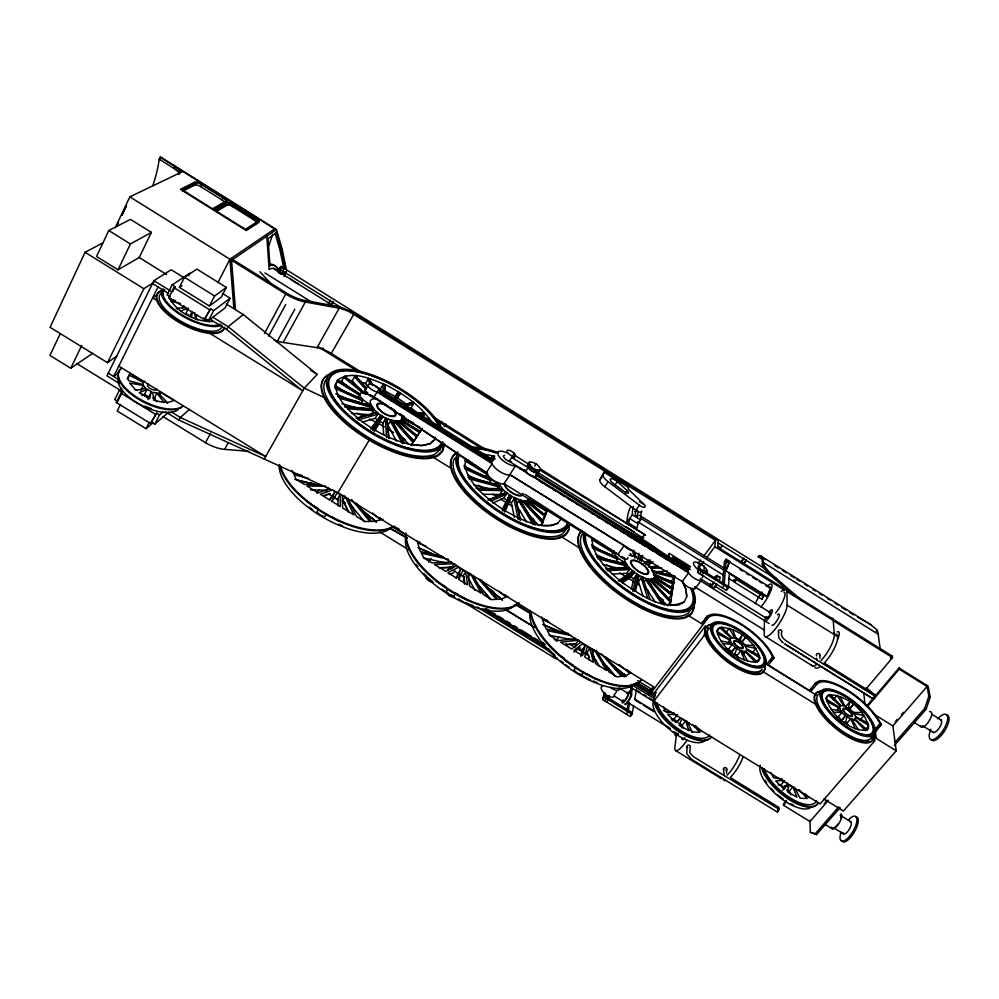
<?xml version="1.0" encoding="UTF-8"?>
<svg xmlns="http://www.w3.org/2000/svg" width="999" height="999" viewBox="0 0 999 999"><rect width="100%" height="100%" fill="white"/><g stroke="black" fill="none" stroke-linecap="round" stroke-linejoin="round"><path stroke-width="1.5" d="M778.408 631.093L778.646 637.35L781.767 641.645M339.872 398.289L370.891 407.267L371.141 405.444L367.307 402.709A10.077 3.971 30.6 0 1 359.877 394.018L360.539 393.206A10.077 3.971 30.6 0 1 367.744 393.981M764.472 620.179L764.185 634.153A19.868 5.07 -57.7 0 0 775.586 628.621A19.868 5.07 -57.7 0 0 787.075 605.119L786.95 591.545A19.505 4.883 -57.6 0 0 781.268 591.495M762.15 559.203L758.191 556.73L758.828 555.594A64.548 14.498 -57.9 0 1 763.236 562.412L762.537 564.922L765.571 569.942A29.695 10.04 37 0 0 775.137 579.32L794.555 596.141M762.337 564.11L762.362 563.548A64.523 14.486 -57.9 0 0 758.678 556.743L758.191 556.73M569.355 523.901L569.155 529.295L564.86 535.089L556.718 538.099A68.856 27.547 33.4 0 1 477.51 503.746A68.856 27.547 33.4 0 1 457.979 451.948M726.748 769.118L726.548 773.151M723.526 768.793L724.125 775.586M728.458 578.296L733.716 581.568L733.853 579.52M701.81 575.074L703.671 572.577L704.37 566.321L700.174 563.711L698.326 566.183L697.577 572.439L726.46 590.434L728.358 587.949L729.482 572.527M730.281 561.725L726.211 559.178L724.125 585.314L722.24 587.799M722.627 583.179L724.387 561.6L726.211 559.178M706.53 557.879L714.834 546.74L715.471 540.309L353.459 314.235A19.393 6.931 30 0 0 339.173 308.216L305.307 302.035A26.324 9.341 29.1 0 1 297.502 299.812L295.816 299.151A26.324 9.341 29.1 0 1 285.726 294.043L129.833 196.84L115.235 227.735M529.557 462.125L527.397 465.209C528.046 469.717 533.878 473.289 538.286 472.764L539.997 470.179L645.566 535.139L540.509 468.943C538.723 464.985 533.978 461.588 529.557 462.125L529.095 462.612C529.77 467.12 535.589 470.691 539.997 470.179M872.115 738.036L874.125 735.714L874.699 740.908L820.204 803.908L653.658 701.398L704.332 635.302L705.257 626.186L709.228 628.646M687.037 746.29L686.812 753.758L691.483 759.277L777.359 812.037L778.408 811.225L778.97 809.227L693.294 756.593L689.772 752.534L690.259 746.615A1.623 1.386 10.5 0 0 687.125 745.941M697.577 572.439L699.437 569.942L700.174 563.711M676.373 735.052L674.874 747.389A19.056 4.645 -59.2 0 0 686.987 740.271M286.688 271.079L282.143 248.901L276.473 229.583L160.552 157.005L159.178 159.191L158.654 162.974A130.37 34.715 -58.2 0 1 152.785 185.789M851.46 710.651L855.606 716.108L855.119 719.442C848.251 719.542 839.984 713.099 839.485 706.106L843.144 705.494L849.412 708.903M776.685 579.22L717.507 542.594M682.155 580.744L686.026 589.285L686.8 596.478L684.228 601.96L678.646 604.969L670.254 605.406L674.725 576.011L674.025 577.472L652.584 572.227L653.309 571.216M567.382 525.561L567.045 527.984L562.874 533.553A66.346 26.536 33.4 0 1 492.257 513.836A66.346 26.536 33.4 0 1 454.62 458.179M653.658 701.398L655.157 691.72L705.257 626.186M690.534 566.62L669.417 553.458L668.756 557.479L672.689 559.927M604.208 692.519L602.672 699.6L630.332 716.583L632.055 714.335L633.628 705.469M634.69 699.55L636.525 689.21M191.521 317.07L192.47 311.8M629.632 703.009L627.996 711.85L626.286 714.098M630.981 695.641L632.33 688.274M626.835 711.151L628.483 702.285M630.119 693.431L631.218 687.524M466.246 458.891L464.697 465.409C469.368 485.851 487.974 499.138 504.283 510.402C520.154 518.868 539.497 530.519 557.817 523.226M826.398 699.225L826.935 696.415L828.87 694.73C846.328 694.792 866.807 710.789 868.506 728.496L866.707 730.344C849.15 731.006 831.83 715.371 826.398 699.225L839.297 707.217L837.387 709.49M623.963 676.498L624.475 673.913M845.541 723.189L846.827 716.608M848.476 708.254L849.712 701.96L845.941 706.43L842.856 704.283M619.555 673.101L619.842 672.152M402.035 418.631L402.46 417.232M635.364 591.396L639.173 575.399M642.719 555.444L641.495 561.475L640.958 560.089L641.882 555.581M632.891 591.558L636.313 575.112C641.907 574.875 647.914 582.105 654.083 578.359L654.957 576.698C652.734 565.147 640.047 557.217 629.083 555.257M640.359 555.681L639.422 560.189L640.147 559.178M631.393 589.36L633.603 578.858L637.062 574.088M637.724 559.34L638.998 553.309M609.328 695.479L608.416 699.812L606.718 702.085M151.211 391.596L149.7 398.713L139.223 392.769L147.128 389.273L151.211 391.596L147.977 399.588M602.672 699.6L604.37 697.327L605.294 693.006M637.961 523.688L636.975 528.184L628.608 522.976L629.67 518.518L637.961 523.688L640.621 519.967A207.78 72.59 37.8 0 1 641.483 511.6M444.28 443.431L442.632 450.736L436.9 455.694L427.36 457.867A69.568 27.735 30.9 0 1 344.817 421.541A69.568 27.735 30.9 0 1 331.543 373.401M440.547 449.15L434.952 454.17A67.02 26.711 30.9 0 1 359.578 431.655A67.02 26.711 30.9 0 1 326.785 378.808M360.914 403.559L362.437 400.824L335.327 388.461L335.864 386.738M435.177 437.038L434.465 439.997L429.707 443.943L421.865 445.629L411.401 444.842L421.978 445.442L429.82 443.768L434.577 439.81M614.223 550.799L613.96 551.848A9.953 3.896 35.4 0 0 622.539 561.188L626.385 563.936L623.763 567.607M789.21 784.727L787.412 791.745L796.965 797.14L792.931 786.825L789.21 784.727L787.387 786.875M585.164 645.716L582.604 655.694L573.888 650.337L582.567 643.905L585.164 645.716L581.88 650.237M580.744 656.418L582.592 649.275L583.129 650.624M420.641 430.819L420.092 431.705L401.511 420.167L420.254 431.406L419.543 432.542L400.936 420.979L402.322 416.608M603.184 475.037L604.045 472.152L628.446 487.387L628.259 488.124A3.909 1.399 34.8 0 0 629.345 490.147L642.382 502.809A5.12 1.848 35 0 1 644.967 507.092A5.12 1.848 35 0 1 639.422 505.219L607.155 480.931A8.442 3.022 34.4 0 1 603.184 475.037L599.762 479.995A8.417 3.047 34.5 0 0 603.721 485.901L635.913 510.177A5.12 1.861 35 0 0 640.172 512.237A5.12 1.861 35 0 0 641.658 511.013M599.762 479.995L604.045 472.152M746.865 649.874L745.641 651.523C738.873 651.498 731.693 645.953 729.982 639.397L731.268 637.799C738.011 637.886 745.104 643.368 746.865 649.874L759.852 657.929L759.04 660.601L756.805 662.187C739.585 662.262 721.166 648.039 716.957 631.318L717.944 628.783L720.304 627.335C737.399 627.659 755.232 641.47 759.852 657.929L757.092 661.413M895.092 742.307L924.799 708.291L928.82 696.216L926.822 685.326M894.417 745.504L926.185 709.165L930.206 697.077L928.183 686.176L899.025 667.994L866.295 706.493M377.322 398.813L372.415 398.976L370.704 400.137L370.055 401.96C373.863 413.686 388.299 421.928 400.387 420.804L402.01 419.58M561.401 518.593L557.704 523.401L550.998 525.761L541.583 525.599L547.34 510.102M673.713 582.629L673.014 584.015L654.07 575.561L654.557 573.851M873.476 697.889L873.438 699.088L784.814 643.98L873.613 699.063L874.862 697.752L875.099 696.178L786.55 641.108C782.904 638.486 780.256 635.901 781.805 631.393A1.698 1.498 3.9 0 0 778.508 630.719M734.59 654.407L736.937 648.451M739.909 640.871L742.157 635.164L738.548 639.785L735.464 637.637M777.509 810.763L777.359 812.037M431.293 421.865C420.854 405.432 403.833 394.405 386.95 385.439C372.14 379.458 352.984 369.742 337.949 379.782L335.627 385.277C336.651 400.262 349.388 410.676 359.865 419.892C375.212 431.456 392.582 440.746 411.513 444.667M534.777 466.146L535.764 463.798M505.282 510.751L511.138 497.415C508.254 493.007 524.712 504.483 527.959 500.024L528.871 498.963L528.184 500.012L546.578 511.438L547.227 510.277L528.971 498.938L528.184 500.012M502.509 510.739L504.045 510.764L510.514 496.116L509.003 496.091L503.096 509.403M635.339 511.163L635.002 511.913L636.725 509.465M690.434 609.577L689.347 612.025A66.309 26.099 35.8 0 1 617.769 590.983A66.309 26.099 35.8 0 1 583.878 532.005M485.302 476.998L486.963 474.413L465.084 460.826L465.859 459.24M502.285 509.328L509.702 495.029M458.741 577.996L460.551 574.113M102.922 242.869L85.077 252.285L50.075 327.322L107.492 362.674L117.12 355.844M456.043 578.009L458.466 572.827L459.041 574.213M460.889 569.155L456.68 578.171L447.864 572.752L458.304 567.345L460.889 569.155L457.804 573.838C450.624 567.195 458.728 572.315 449.35 574.425M60.127 333.841L49.95 355.457L70.767 368.244L92.77 353.284M108.766 230.507L96.541 256.493L118.019 269.817L139.211 257.517L151.386 232.392L130.457 219.368L108.766 230.507L130.419 243.968L151.386 232.392M116.546 226.573L118.544 222.365M121.853 215.347L126.498 205.519L121.778 215.397M70.767 368.244L81.731 345.404M118.019 269.817L130.419 243.968M107.492 362.674L143.844 288.723L153.846 282.38M182.755 191.234L195.017 184.965L196.266 182.879A4.845 1.561 27.9 0 1 201.149 184.315L223.589 198.364A4.833 1.573 28.2 0 1 225.674 201.286L212.587 208.791L182.392 189.91L195.991 182.979M184.315 277.897L171.204 269.755L153.933 280.657L106.943 375.836L119.356 383.466M224.638 202.335A4.82 1.573 28.2 0 0 222.59 200.337L200.749 186.651L201.723 184.665M158.067 286.938L113.661 376.473L119.605 372.103M119.405 390.284L114.723 399.637L117.632 401.423L122.315 392.07L119.405 390.284L121.866 388.399M188.649 275.662L189.885 273.214L172.153 284.852L167.12 294.905L170.13 296.765L168.831 297.64L204.271 319.618L210.639 308.753L213.649 310.614L230.132 298.239L222.34 293.394M127.11 378.908L129.046 375.05L143.094 382.33L142.982 384.553L128.671 380.669L128.109 379.158L129.046 375.05M162.999 412L159.54 414.947L156.631 413.161L150.549 423.526L116.271 402.472L120.966 393.119L122.315 392.07M168.831 297.64L173.876 287.587L175.162 286.725L172.153 284.852M172.652 291.745L175.162 286.725M222.04 199.975L223.027 198.002M120.529 404.383L117.208 411.001L146.054 428.708L152.947 422.802M179.408 287.375L184.478 277.297L196.903 269.118L226.361 287.45L221.266 297.265L209.415 305.994L179.408 287.375L181.905 285.702M490.397 462.512L491.77 459.965L380.394 390.696L379.058 392.382L490.821 461.863L491.77 459.965M216.895 211.039L227.173 205.095L228.421 203.009A4.82 1.573 28.3 0 1 233.217 204.395L255.594 218.406A4.795 1.573 28.6 0 1 257.754 221.366L245.442 229.333L215.334 210.502L228.172 203.122M256.743 223.326A4.795 1.573 28.6 0 0 254.583 220.354L232.804 206.706L233.803 204.745M693.818 604.17L694.867 602.11M140.759 390.621L143.369 385.489L129.62 383.067L136.001 390.297L145.866 388.311L143.369 385.489M182.53 308.366L183.903 305.644M141.883 395.592L144.518 394.405L147.128 389.273M192.02 311.838L189.935 315.909L185.764 313.486L188.524 308.067L180.794 310.876M156.905 393.119L164.223 402.547L153.696 400.287L152.785 392.22L156.905 393.119L154.283 398.226L157.018 401.773M197.065 314.947L195.679 317.645L197.602 319.967M159.515 394.917L160.827 392.37L174.113 400.549L167.482 402.609L158.192 393.144L160.827 392.37M217.857 282.705L229.932 259.253L274.975 228.659M337.737 380.157L337.125 381.356L359.253 395.092L359.99 393.981L337.737 380.157L359.89 394.318M611.475 555.332L613.848 551.66L592.095 538.149C591.62 555.719 608.866 571.453 622.24 582.567C639.647 593.893 662.974 612.25 684.352 601.785M146.054 428.708L149.438 422.14M209.415 305.994L214.585 296.004L226.361 287.45M254.033 219.992L255.045 218.044M150.549 423.526L156.631 413.161M204.271 319.618L210.639 308.753M256.568 223.489L257.58 221.528M151.836 422.427L154.733 424.213L159.54 414.947M205.494 318.706L208.491 320.554L213.649 310.614M230.132 298.239L225.075 307.929L208.491 320.554M655.794 692.27A39.873 17.695 38.5 0 0 649.525 694.804L648.026 693.88L653.608 686.788L337.899 492.632L178.946 420.117L180.332 417.495L189.473 409.378M207.929 332.13L302.709 390.859L226.648 329.483L228.122 326.685L243.294 314.548L317.232 374.413L304.233 388.136L264.211 459.153M162.662 416.358L205.482 442.682L210.602 433.229M264.435 333.479L285.726 294.043M417.395 435.764L416.658 436.925L398.526 422.102L399.65 421.253L417.245 436.039L405.631 426.548M268.594 336.101L285.639 304.633M762.262 597.864L761.9 599.263L763.623 596.54L736.338 579.532L735.252 580.531L734.54 582.217L761.812 599.213M729.382 573.251L766.857 596.603L767.582 595.254A12.163 2.922 -57.6 0 0 769.442 590.559M766.857 596.603L767.919 595.067A12.975 3.122 -57.6 0 0 769.218 586.8M276.91 342.02L294.755 309.303M205.482 442.682A25.037 11.339 27.8 0 0 215.247 447.252L216.883 447.789A25.037 11.339 27.8 0 0 224.613 449.363L228.284 442.657M273.714 339.797L275.374 340.422A25.962 9.915 28.8 0 0 283.167 342.457L305.307 302.035M545.504 515.047L544.717 516.433L526.223 501.398L526.923 500.349M725.511 570.841L726.261 569.48A12.188 2.535 -57.7 0 0 726.822 562.337L726.148 562.887M631.967 687.524L631.193 688.91A12.463 2.485 -58.9 0 0 629.907 691.558M632.167 687.487L631.43 688.786A11.676 2.323 -58.9 0 0 630.232 691.271M283.167 342.457L317.058 347.664L339.173 308.216M692.394 524.85L692.806 523.613L692.332 524.038M317.058 347.664A19.131 7.355 29.8 0 1 331.268 353.421L354.295 313.386L718.281 540.709L717.669 547.14L892.307 656.143L892.532 657.654L865.646 689.485M337.949 379.782L334.815 385.377L349.113 394.255M337.799 380.594L338.424 379.495M362.437 400.824L361.85 399.101L335.127 387.237L335.764 386.126M335.327 388.461L335.964 387.362M340.584 381.506L341.558 381.381L344.48 376.298M363.186 393.206L343.856 377.385L345.192 376.211M345.904 376.123L345.279 377.21L353.334 383.803M338.261 395.292L337.612 396.403L370.916 405.806L338.649 396.016M348.926 380.407L352.26 380.794L355.169 375.761M356.069 375.874L354.545 376.848L365.959 389.66M366.508 388.474L356.331 377.06L356.955 375.974M344.83 407.105L345.492 405.994M373.589 408.891L346.154 406.78M367.707 387.312L365.609 383.379L368.519 378.396M357.692 397.764L359.253 395.092M369.53 378.683L367.894 379.47L370.716 384.69M372.739 385.277L369.917 380.045L370.542 378.983M278.833 272.465L280.257 270.03M356.181 418.331L356.843 417.207M284.078 269.268L281.418 267.607L278.559 272.477L281.219 274.138L283.366 270.479M282.917 271.678L281.219 274.138M357.729 418.007L377.297 412.45M365.809 405.257L367.307 402.709M358.629 418.806L357.967 419.93L377.572 414.31L377.085 412.812L375.774 412.762L357.58 417.932M317.058 493.381L319.255 489.647M633.054 550.574A6.656 2.56 35.4 0 1 624.113 545.654L510.152 474.8L503.696 483.953A11.638 4.608 33 0 1 494.105 480.744A11.638 4.608 33 0 1 486.538 473.301L373.713 397.252L379.17 389.011L493.818 460.314M380.631 391.708L380.432 388.848L383.341 383.903M380.394 390.696L379.995 391.358L491.358 460.601M370.891 407.267L371.541 406.168M384.415 384.365L384.802 392.47M376.211 399.076L372.277 396.491A10.077 3.971 30.6 0 0 370.055 395.104M385.514 394.43L384.865 385.876L385.489 384.815M372.302 409.228L372.952 408.129M325.974 491.221L328.084 487.649M372.028 413.436L374.263 409.665M318.606 509.04L316.858 511.988L320.304 515.059L324.638 516.77L326.398 513.823M375.774 412.762L376.423 411.663M362.575 421.99L375.187 418.319L378.221 413.211M330.569 300.1L328.396 303.733L331.044 305.382L333.216 301.748M328.621 303.684L330.057 301.261M331.256 305.332L333.429 301.71M370.592 428.958L372.315 428.583M332.967 495.529L335.227 491.733L332.642 489.922L320.417 494.293L329.32 499.775L335.227 491.733M378.633 418.831L380.881 415.06M373.464 429.22L372.802 430.332L382.392 417.495L381.918 415.784M373.863 429.72L383.042 416.408M337.899 492.632L369.58 439.548M374.325 431.593L379.071 423.626L384.365 426.91M398.414 391.795L395.479 396.715L385.302 391.084M399.488 392.395L394.892 398.589M395.779 400.362L400.474 393.082M337.25 499.363L340.135 494.542L337.337 493.031L331.456 501.086L340.359 506.568L340.135 494.542M383.678 434.577L382.867 423.077L385.914 417.982M387.025 418.481L388.923 438.636L386.813 418.843L385.252 419.081L386.638 437.699M387.487 420.042L388.149 418.943M345.142 496.428L353.858 514.885L342.607 507.954L342.345 495.429L345.142 496.428L342.257 501.248L344.318 501.71M396.403 440.984L387.924 425.124L390.984 420.042M343.281 501.473L342.869 500.212L348.451 512.1M392.02 420.317L390.322 421.128L402.397 443.556L403.072 442.457M403.783 442.794L392.395 421.69L393.057 420.604M393.281 424.812L395.542 421.066M396.428 421.153L394.88 422.152L412.987 442.495L413.786 441.233L396.203 421.516L413.686 441.433L414.248 440.522M396.653 422.315L397.315 421.228M398.526 422.102L399.188 421.016M399.862 420.891L399.825 421.803L403.309 424.65M402.684 405.107L411.675 402.56L412.312 401.498M402.535 417.832L401.885 418.906L419.63 427.023M400.936 420.979L401.586 419.905M413.161 402.247L403.983 405.144M414.011 402.984L411.051 407.892L417.195 413.249M404.12 442.732L391.795 420.691L392.395 421.69M423.663 412.025L423.014 413.074L424.325 412.774M422.777 417.145L424.987 413.524M411.151 445.492L413.549 441.583M420.092 431.643L414.223 440.896L409.403 436.938M419.955 432.18L422.352 428.271M427.46 420.641L429.021 418.094M440.122 424.125L441.758 421.503M444.18 426.648L445.804 424.026M722.265 545.392L720.679 547.964L718.131 546.378M442.382 445.204L439.31 450.249L440.284 449.587M465.084 460.826L465.759 459.765M464.273 467.395L464.947 466.321M465.134 466.995L490.122 478.758L490.771 480.544L489.098 483.129M467.957 477.272L468.656 476.198M469.118 476.973L499.263 485.502L495.654 482.392A9.965 3.959 33 0 1 487.762 474.637M469.58 477.747L468.893 478.821L499.275 486.975L499.263 485.502L497.377 485.189M490.497 459.265L492.782 455.694M493.731 455.956L492.12 456.73L493.693 459.34M428.658 562.087L430.994 558.453M476.111 488.523L476.81 487.437M379.17 389.011A6.743 2.61 30.6 0 0 371.066 383.991A6.743 2.61 30.6 0 0 368.756 386.913A6.743 2.61 30.6 0 0 376.848 391.933L492.17 463.623L486.351 472.652L370.217 394.692M502.235 488.748L477.522 488.261M513.199 454.42L514.048 453.121M430.944 581.705L431.718 580.519M512.637 456.143L509.253 461.338L525.586 471.503L529.845 465.022M494.043 484.865L495.654 482.392M497.889 482.267L503.334 489.985L510.751 495.754M488.698 498.976L487.999 500.049L506.106 492.407M489.622 499.787L505.869 492.757L506.343 494.243L491.221 501.061M497.015 488.936L498.513 486.638M497.589 489.547L499.975 485.914M510.152 474.8L682.205 581.518L688.611 572.889L515.496 465.909L509.577 474.962A11.663 4.545 33 0 1 496.328 469.031A11.663 4.545 33 0 1 492.932 460.539M447.639 570.392L450 566.783L451.673 568.843M477.297 488.623L500.836 489.023L501.535 487.962M450.636 567.594L451.973 567.407L439.722 567.919M653.995 578.146L654.72 577.035L672.764 588.249L672.177 589.447L653.995 578.146L654.957 576.698M451.311 568.406L454.37 563.723L456.518 565.784L445.641 571.391L434.478 564.51L454.37 563.723M482.717 494.23L499.712 494.493L502.947 489.56M504.495 492.669L505.194 491.608M520.242 469.006L520.666 468.356L527.31 472.452M411.401 444.842L422.152 428.521M492.769 503.134L503.796 498.114L507.042 493.181M448.027 588.611L446.153 591.458L449.587 594.53L453.846 596.191L455.731 593.356M528.334 467.919L530.044 465.322M529.345 469.031L531.056 466.433M427.597 420.254L428.921 418.269L431.181 422.04M511.838 496.353L508.591 501.286L511.388 502.822L514.373 517.357M530.619 470.117L532.33 467.52M504.695 512.087L505.407 511.013M532.055 471.116L533.766 468.519M462.637 576.585L465.721 571.915L462.974 570.441L458.791 579.47L467.594 584.89L465.721 571.915M511.388 502.822L514.647 497.902M464.523 584.253C461.625 575.649 467.432 577.335 459.89 575.112M515.721 498.376L520.354 520.117L521.078 519.043M533.566 471.953L535.277 469.355M520.354 520.117L516.083 499.862L516.783 498.801M535.039 472.564L536.75 469.98M536.376 472.927L538.086 470.329M516.221 504.732L519.48 499.812M537.474 472.989L539.198 470.404M520.442 500.062L518.781 500.874L533.116 524.625M534.278 523.763L520.704 501.348L521.403 500.299M521.291 504.258L523.688 500.636M524.5 500.674L522.989 501.698L542.357 522.764L543.181 521.278M524.6 501.748L524.263 501.023L543.069 521.453L524.6 501.748L525.299 500.699M527.509 500.162L526.223 501.398M518.893 518.169L518.181 519.243L513.948 498.951L515.484 498.726L516.083 499.862M741.408 561.663L743.718 558.204M741.595 561.962L743.905 558.503M743.955 563.249L746.265 559.802M744.143 563.548L746.453 560.102M534.815 523.788L520.204 500.412L520.704 501.348M535.077 525.087L535.789 524.025M544.355 514.298L547.514 509.627M544.005 515.247L547.165 510.576M545.691 514.547L545.092 515.422L541.545 512.524M545.317 515.559L542.132 520.254L537.512 516.508M542.807 521.553L543.406 520.679M540.621 525.337L542.957 521.89M842.045 720.579L845.466 715.596L841.62 720.142M849.824 709.253L853.109 704.482L849.337 708.953L853.446 712.449M604.757 486.688L608.191 481.718M614.772 485.389L617.332 481.693L627.147 490.534A3.646 1.311 34.7 0 1 628.284 493.144A3.646 1.311 34.7 0 1 624.55 491.833L613.398 483.578A5.457 1.948 34.5 0 1 610.639 478.846A5.457 1.948 34.5 0 1 617.332 481.693M592.332 538.374L591.608 539.41L613.236 552.847M625.411 493.007L627.147 490.534M592.669 545.616L591.945 546.653L616.932 557.504L617.607 559.29L615.821 561.8M596.815 557.217L597.539 556.168M598.089 556.992L626.148 564.285L626.198 565.771L599.375 559.203M782.692 790.234L787.886 783.728L786.3 782.317M787.886 783.728L784.04 789.185L775.773 780.893L783.166 780.556M597.889 558.841L598.626 557.804M633.279 506.493A207.592 72.727 37.7 0 0 632.317 514.785L627.035 522.252A207.03 73.626 37.8 0 1 628.396 512.612L628.771 511.376A207.03 73.626 37.8 0 1 630.744 506.768M635.913 510.177L639.422 505.219M605.856 568.98L606.605 567.932M629.407 567.707L607.367 568.793M556.393 640.709L558.891 637.212M504.27 483.791L617.906 554.37L624.113 545.654M620.829 563.573L622.539 561.188M538.286 472.764L642.22 537.437L644.018 534.927M632.055 555.719L630.094 553.458M574.625 637.562L572.927 639.934L549.088 635.164M623.513 569.517L626.935 564.747M635.464 556.855L634.74 557.867L636.463 557.267M607.38 568.906L627.921 567.919L628.658 566.895M633.428 571.453L631.755 571.665L618.281 580.819L619.979 580.606M575.262 644.755L578.521 640.222L580.744 642.32L571.69 648.975L560.651 642.182L578.521 640.222M612.037 574.113L626.735 573.314L630.169 568.543M629.957 574.163L632.492 570.641M622.34 582.917L630.943 577.01L634.39 572.24M644.83 562.275L644.093 563.286L649.05 559.915M644.455 563.286L645.766 563.049M646.69 563.836L645.953 564.847L650.886 561.463M331.693 501.461L335.065 496.828L333.554 496.928M575.973 667.295L573.975 670.029L577.397 673.076L581.58 674.712L583.591 671.977M589.909 648.426L593.394 662.337L584.69 656.98L587.225 646.99L589.909 648.426C584.852 655.419 588.274 650.137 589.398 660.339M641.907 576.898L638.448 581.668L643.081 596.303M649.737 566.708L658.254 566.608M642.944 577.347L641.171 577.922L647.727 598.376M643.955 577.759L643.219 578.771L642.694 577.684L649.987 599.213M634.715 591.258L637.849 575.162L638.423 576.423M591.895 653.596L594.467 650.049L606.593 670.466L595.591 663.686L591.932 649.213L594.467 650.049M643.955 582.192L646.515 578.683M671.365 575.511L651.473 570.629L652.759 570.417M647.414 578.883L645.766 579.707L661.513 603.496M663.311 603.871L647.564 580.094L648.314 579.083M653.508 574.138L673.588 582.804L653.508 574.138L654.245 573.126M670.991 600.586L670.254 602.11L649.65 580.332L650.399 579.308M667.619 555.919L669.417 553.458M651.111 579.295L649.65 580.332M654.07 575.561L654.807 574.55M329.583 500.149L332.118 496.69M653.121 582.442L651.086 580.282L651.823 579.27M672.04 593.618L671.328 595.029L652.472 579.795L653.221 578.771M653.708 578.533L652.472 579.795M569.58 524.288L566.233 529.045L566.895 528.184M674.637 576.648L671.328 581.106L661.326 578.683M673.189 582.917L673.801 582.08M670.304 587.674L673.638 583.179M685.489 567.919L687.449 570.279L686.987 570.904L685.039 568.543L685.489 567.919L536.525 474.562M687.449 570.279L684.74 570.641L686.987 570.904M672.964 587.549L672.889 588.086M669.455 593.131L672.802 588.611M664.909 604.095L664.148 605.119L663.998 603.908M671.503 593.893L653.458 578.883L671.503 593.893L672.127 593.056M668.581 598.726L671.952 594.18M656.181 585.676L670.454 600.761L671.091 599.912M698.089 563.661L700.836 559.977M703.583 556.281L715.471 540.309M667.469 605.844L670.878 601.261M700.986 565.309L703.758 561.6M603.009 698.014L604.707 695.741L632.342 712.724L630.619 714.972M697.739 571.041L699.6 568.543L770.479 612.674M395.467 400L399.85 394.143L399.275 392.744L397.789 392.857L393.381 398.701M604.695 700.836L606.393 698.563M699.687 573.763L701.56 571.266M372.09 428.958L381.705 416.158L380.232 416.158L371.466 427.797M695.079 588.598L701.523 580.007M371.678 428.371L377.847 420.167L375.187 418.319M726.573 588.998L728.458 586.513M648.026 693.88L653.309 686.962M688.323 615.471L701.535 623.676L707.105 616.371L710.651 614.597A42.782 16.521 37.7 0 1 770.916 652.022L774.038 657.929L768.318 665.097L809.327 690.534L811.4 689.048M733.716 581.568L736.475 577.959L728.571 573.039M701.835 623.526L707.392 616.233M649.525 694.804L708.641 617.332A41.071 15.859 37.7 0 1 741.233 624.762A41.071 15.859 37.7 0 1 772.514 656.98L774.038 657.929M778.171 809.789L778.97 807.479L730.856 777.921M762.412 564.46L763.161 562.462M762.537 564.922L763.286 563.311M762.712 565.409L763.423 563.773M762.936 565.921L763.598 564.26M763.186 566.445L763.81 564.772M763.486 566.995L764.073 565.309M763.835 567.557L764.372 565.846M764.21 568.131L764.71 566.408M764.635 568.731L765.097 566.995M717.057 631.168L719.755 627.672L731.056 637.936L729.233 640.272M765.072 569.318L765.509 567.582M725.686 632.954L729.27 628.321L734.789 638.161M775.137 579.32L776.023 578.171A29.708 10.027 37 0 1 766.458 568.793L765.971 568.181M728.296 642.607L730.119 640.272L717.27 633.516M671.291 718.98L674.063 718.993L677.522 714.547M683.129 728.084L682.242 725.286L685.726 720.841L681.942 718.706L679.158 725.149L688.86 730.631L685.726 720.841M738.174 658.066L737.125 655.356L740.796 650.686L744.505 660.114M687.412 724.874L689.16 722.664M742.319 655.082L745.079 651.573L755.406 662.349M744.005 653.708L745.841 651.373L757.329 661.813M752.197 653.021L755.843 648.401L745.329 646.128M766.733 664.235L772.514 656.98M770.928 661.038L773.788 657.454M809.327 690.534L815.396 683.279M810.776 691.558L816.67 684.402A41.608 15.422 39.4 0 1 847.189 690.609A41.608 15.422 39.4 0 1 879.932 723.663L881.443 724.612L875.449 731.555L876.223 738.398M876.235 631.356L876.935 629.894L870.728 624.675L761.313 556.268M825.599 698.513L828.421 695.117L840.059 705.581L838.161 707.841M833.366 699.787L837.112 695.292L843.468 705.619M762.736 597.177L763.623 596.54M837.624 710.414L839.535 708.154L826.972 701.573M784.652 780.494L781.018 784.802L778.059 784.939M890.321 658.503L892.307 656.143M790.771 795.004L789.285 791.133L792.931 786.825M852.709 721.79L854.632 719.53L865.459 730.581M786.475 800.374L783.453 803.92L783.453 805.231L809.989 821.528L828.358 800.336M783.453 805.231L786.475 801.673M867.419 706.53L899.212 669.155L899.025 667.994M860.114 719.967L863.923 715.496L854.095 713.636M865.983 728.945L868.868 725.574L856.018 717.594M874.937 729.457L879.932 723.663M881.143 724.1L875.449 731.555M872.689 739.784L874.699 737.462L874.25 733.353M824.175 803.783L827.222 800.261M895.316 721.69L897.352 719.342M901.41 714.647L903.446 712.299M823.838 798.975L843.418 811.038L896.228 750.798L892.881 725.923L927.047 686.525L899.212 669.155M809.939 820.204L810.326 832.267L815.196 833.778L838.76 806.805M810.326 832.267L816.52 834.59L840.097 807.629M527.397 465.209L528.671 464.498M778.171 809.727L778.97 809.227M731.118 651.823L735.576 647.439L731.917 652.135L728.658 648.975L732.304 644.28L722.764 643.718M741.246 641.87L745.529 637.674L741.92 642.282L745.941 645.729M441.158 447.277L442.869 445.591M765.222 568.831L281.031 266.396L280.182 267.407L279.458 269.068L341.683 307.917M154.733 424.213L168.769 412.125M297.964 283.841L290.609 279.245M726.435 562.25L727.16 561.675A12.999 2.71 -57.7 0 1 726.573 569.293L725.774 570.729L767.132 596.515M282.567 274.3L285.652 271.878M116.271 402.472L117.632 401.423M573.788 652.072L579.994 647.464L578.608 647.327M648.239 565.122L653.184 561.725M276.473 229.583L231.556 260.277L235.452 309.478M621.403 581.643L633.653 573.264L633.191 571.79L619.73 580.956M645.529 563.386L650.461 560.027M157.567 294.643L152.647 297.877L157.917 301.136M248.401 228.321L250.836 226.748M253.259 225.187L257.08 222.677A4.795 1.573 28.6 0 0 254.92 219.705L232.555 205.707A4.808 1.573 28.3 0 0 227.76 204.333L215.946 211.101M213.411 209.965L226.848 202.273A6.431 2.098 28.3 0 1 234.266 204.408L255.582 217.757A6.394 2.098 28.6 0 1 258.928 222.352L246.291 230.519L180.432 189.335L194.668 182.13A6.469 2.085 27.9 0 1 202.235 184.353L223.601 197.727A6.444 2.098 28.2 0 1 226.848 202.273M874.5 694.705C876.36 694.455 872.901 698.001 875.099 696.178M701.535 623.676L704.02 622.414M279.458 269.068L281.031 266.396M129.833 196.84L182.892 171.441M144.843 381.118L143.544 381.718L130.22 373.514M507.942 596.303L507.13 596.628L504.807 594.692M227.173 205.095L227.435 204.982A4.808 1.573 28.3 0 1 232.218 206.356L232.804 206.706M323.576 496.178L330.382 493.718L329.083 493.656M323.539 495.654L327.697 494.155M195.017 184.965L195.292 184.865A4.845 1.573 27.9 0 1 200.162 186.301L200.749 186.651M329.495 488.886L318.169 492.907L306.868 485.951L325.911 486.326M734.627 582.267L736.338 579.532M364.785 394.056L366.121 393.856L344.98 376.573M405.919 406.181L413.374 404.033L412.949 402.597L411.675 402.56M383.054 519.355L382.13 519.617L379.745 517.607M467.12 460.114L467.969 459.902L477.272 467.47M335.127 387.237L361.85 399.101M177.46 308.354L185.826 307.267M654.72 577.035L671.053 587.587M565.546 644.617L571.69 643.93M565.521 644.954L575.961 643.781L574.775 643.581M575.611 638.698L558.066 640.596L550.199 635.751L547.177 630.656L571.016 635.476M212.862 321.553C195.941 322.015 176.948 312.799 169.081 297.452M607.13 569.143L627.197 567.932M652.934 571.903L667.544 571.103M607.404 570.679L629.432 569.567L629.158 568.044L627.921 567.919M651.223 568.456L661.438 567.944M648.251 566.895L658.466 566.396M439.123 567.757L450.849 567.257M451.511 562.15L431.868 562.899L423.913 558.004L421.303 553.159L448.551 559.34M454.857 597.552L449.5 596.028L445.417 591.745M670.454 600.761L650.861 579.632L651.086 580.282M676.136 714.535L667.856 714.485L675.799 722.602L680.631 717.707L677.16 722.152L674 718.93M833.366 712.287L842.07 712.362L838.236 716.907L839.972 718.731M853.196 712.449L861.613 712.524M310.477 489.91L326.586 490.184M479.095 490.184L502.26 490.621L501.998 489.098L500.836 489.023M321.353 484.677L304.22 484.328L296.179 479.37L293.993 474.775L308.679 478.421M744.492 645.004L753.733 645.541M499.263 485.502L469.43 477.672M351.411 413.336L371.241 414.772M482.13 453.808L494.68 456.206L494.018 457.242L493.506 456.293L495.092 458.903M347.689 408.803L373.614 410.764L373.376 409.253L345.941 407.155M416.87 414.011L424.338 414.573L424.113 413.124L415.547 412.512M224.613 449.363L249.288 451.386M152.972 398.114L155.145 398.314M782.354 779.083L773.651 777.821L770.778 772.477M369.068 405.519L370.916 405.806M674.05 712.924L665.908 711.525L663.598 706.768M134.653 389.56L137.712 390.097M624.225 563.936L626.148 564.285L598.251 557.567M831.068 709.265L841.158 711.176M568.518 633.528L546.178 628.995L542.357 619.555L549.475 622.552M720.666 640.809L731.48 643.144M176.311 308.504L179.083 309.103M170.767 301.211L180.444 303.371M423.451 557.917L446.153 563.024M443.131 556.73L420.442 551.573L417.582 542.669L426.073 546.303M490.122 478.758L465.634 468.007M602.647 564.46L620.529 568.793M294.705 479.37L318.182 485.164M298.339 480.394L314.473 484.378M652.509 570.754L674.6 576.173M302.085 475.462L293.281 473.264L291.958 470.467M616.932 557.504L593.319 547.265M473.601 484.69L489.51 488.923M360.676 381.98L365.609 383.379M341.945 403.646L361.151 409.153M169.718 298.901L175.499 300.699M789.285 791.133L786.762 789.872M794.505 787.374L800.137 798.226L807.204 798.476L799 789.597M682.242 725.286L678.471 723.151M469.992 573.563L467.832 572.752L469.817 586.263L480.944 593.119L470.504 573.663L468.069 577.322L475 590.309M338.349 499.825L334.453 497.864M737.125 655.356L734.502 654.008M148.589 396.728L144.518 394.405M542.682 624.338L562.599 632.704M543.419 624.837L559.053 631.405M375.262 386.663L380.432 388.848M547.589 620.454L541.895 618.056L541.57 617.032M418.044 547.602L440.659 557.242M418.868 548.176L432.992 554.195M417.282 541.271L420.117 542.482M595.404 554.358L610.751 561.188M592.482 548.089L617.607 559.29M467.644 475.137L482.754 481.943M464.647 468.731L490.771 480.544M335.701 393.756L351.985 401.186M402.247 417.594L413.361 422.677M401.673 417.682L407.342 420.279M326.411 398.651L304.233 388.136L228.122 326.685L212.874 317.22M356.905 413.111L363.836 416.396M369.368 419.031L379.071 423.626M663.286 710.364L668.331 712.924M855.756 716.658L868.193 723.176M746.728 649L759.452 655.694M844.23 722.015L846.777 723.338L850.636 718.805L855.281 728.795M857.691 617.207L863.785 620.591M379.995 421.503L382.867 423.077M342.807 501.448L345.492 502.984M350.874 506.056L353.559 507.592M365.634 514.497L373.688 519.093M389.81 528.296L407.267 538.274M395.292 527.072L399.338 529.395M865.034 621.266L870.728 624.675M362.774 512.212L368.156 515.347M389.697 527.834L407.192 537.999M391.845 526.548L406.506 535.327M489.622 589.173L493.631 591.583M516.383 605.207L531.106 614.035M505.182 609.465L534.378 627.285M554.283 639.435L556.942 641.046M486.326 608.766L488.998 610.389M492.982 612.824L495.654 614.447M498.314 616.083L503.646 619.33M506.306 620.953L510.302 623.388M514.298 625.824L516.958 627.447M520.954 629.882L531.605 636.375M534.265 637.999L538.261 640.434M542.257 642.869L544.93 644.505M484.977 608.828L544.53 645.142M675.661 750.599L720.878 778.358M516.121 604.133L530.606 613.061M637.574 680.594L650.699 688.686L650.337 690.958L637.162 682.854M573.95 643.918L576.585 645.541M623.339 674.412L625.986 676.048M636.6 682.592L655.182 694.03M603.508 664.26L607.454 666.683M635.052 683.678L654.757 695.816M118.806 366.109L265.684 456.555L180.332 417.495L171.179 411.863M603.309 665.134L607.255 667.569M633.566 683.778L654.62 696.74M631.256 684.415L654.957 699M840.122 815.159L850.649 821.64M379.495 531.818L408.728 549.812M505.169 609.178L532.754 626.161M637.387 690.696L639.997 692.307M643.905 694.717L646.528 696.328M649.138 697.939L653.046 700.349M628.246 685.863L653.234 701.248M164.835 401.536L167.495 403.171M108.267 373.164L118.893 379.695M142.42 394.168L148.951 398.189M619.318 687.974L628.109 693.381M634.465 698.9L654.27 711.088M635.476 700.361L640.759 703.608M643.406 705.232L653.97 711.738M165.384 411.775L178.946 420.117M483.154 608.94L549.562 649.8M306.518 501.361L311.688 504.532M314.285 506.131L318.157 508.516M332.18 517.132L338.636 521.103M436.138 581.056L446.366 587.35M455.119 592.732L457.679 594.305M460.227 595.866L467.894 600.586M564.273 659.852L573.126 665.297M586.825 673.713L595.666 679.158M476.973 606.955L554.47 654.582M833.091 827.497L843.618 833.978M76.736 363.536L120.467 390.422M626.735 701.872L670.416 728.721M458.366 598.851L555.444 658.491A1.598 0.737 36 0 0 556.83 658.791A1.598 0.737 36 0 0 556.768 657.804M824.837 824.275L832.304 828.87M614.447 696.191L623.251 701.598M120.966 393.119L155.357 414.248M604.37 697.327L632.055 714.335M815.196 833.778L816.52 834.59M532.617 475.736L685.202 570.017M538.823 480.482L542.794 482.942M545.454 484.577L550.761 487.849M553.409 489.498L556.068 491.133M560.039 493.593L564.023 496.053M568.006 498.513L571.977 500.974M575.961 503.434L578.621 505.069M582.592 507.529L585.252 509.165M590.559 512.45L593.206 514.085M597.19 516.545L599.837 518.181M605.144 521.466L607.804 523.101M611.775 525.561L615.759 528.021M619.742 530.481L623.726 532.942M627.697 535.389L631.68 537.849M634.328 539.497L639.635 542.769M642.295 544.405L644.942 546.053M648.925 548.513L652.909 550.973M656.88 553.421L660.863 555.881M663.523 557.529L667.494 559.989M671.478 562.437L674.125 564.085M310.627 370.317L317.232 374.413M707.105 616.371L708.641 617.332M816.67 684.402L815.147 683.453L818.119 681.33A43.344 16.059 39.4 0 1 877.796 718.393L881.443 724.612M463.898 465.522L474.188 471.903M591.52 544.742L602.959 551.848M173.876 287.587L209.428 309.653M153.933 280.657L170.554 290.959M716.957 631.318L729.982 639.397M387 428.546L393.606 432.654M400.224 436.75L405.507 440.022M433.254 457.242L451.76 468.718M478.196 485.114L484.802 489.223M492.732 494.13L496.69 496.59M500.661 499.05L505.944 502.335M508.591 503.971L512.549 506.431M517.844 509.715L520.479 511.351M528.409 516.271L533.703 519.555M561.45 536.763L579.957 548.251M606.393 564.647L612.999 568.743M619.605 572.839L634.14 581.855M636.788 583.503L639.422 585.139M646.041 589.235L648.676 590.871M659.253 597.439L663.211 599.899M764.847 663.149L816.495 695.192M152.522 283.504L168.619 293.494M209.503 318.843L226.648 329.483M874.699 737.462L896.228 750.798M704.332 635.302L706.967 636.937M725.461 648.401L730.744 651.673M734.702 654.133L737.349 655.769M762.437 671.316L816.583 704.882M836.4 717.17L841.682 720.441M844.317 722.077L848.288 724.537M872.052 739.272L874.699 740.908M85.077 252.285L143.844 288.723M637.687 521.728L723.189 575.012M714.735 577.11A6.643 1.374 -57.8 0 1 717.182 575.611L719.967 577.335M924.799 708.291L926.185 709.165M931.58 714.11L941.283 720.154M699.437 569.942L728.358 587.949M514.448 455.207L529.47 464.547M625.961 526.723L634.303 531.918M689.685 567.857L672.489 557.155L672.364 557.942L689.585 568.656M528.134 467.619L511.788 457.442A5.02 1.911 33 0 0 514.46 456.031M676.623 562.387L680.556 564.835M683.179 566.458L687.112 568.906M714.635 586.038L765.771 617.869M700.324 578.683L711.013 585.339M701.011 581.143L769.13 623.526M331.268 353.421L363.062 373.201M434.59 417.707L486.263 449.85M318.756 347.103L357.155 370.991M435.289 419.592L482.967 449.25M824.812 663.411L874.912 694.58M922.502 725.711L933.428 732.504M913.96 722.314L921.702 727.135M694.667 586.75L764.635 630.269M765.621 636.75L812.662 665.983M184.478 277.297L214.585 296.004M226.261 303.958L243.294 314.548M465.634 459.602L487.649 473.264M465.571 459.952L477.135 467.145M138.849 257.28L166.571 274.513M873.276 713.736L892.881 725.923M569.73 644.068L575.037 647.364M577.684 649.013L588.286 655.594M593.593 658.89L596.253 660.539M605.531 666.296L609.502 668.768M760.139 556.418L765.409 559.715M774.625 565.471L778.571 567.944M782.517 570.404L786.475 572.877M790.421 575.349L794.367 577.809M797.002 579.457L799.637 581.106M804.894 584.39L807.529 586.038M812.799 589.335L815.434 590.983M819.38 593.443L822.015 595.092M827.272 598.389L829.907 600.024M835.176 603.321L837.811 604.969M841.757 607.429L845.703 609.902M849.649 612.375L853.608 614.835M763.236 562.412L878.233 634.265L880.231 649.425M273.351 268.444L333.329 305.881M786.95 591.545L833.241 620.441L834.265 634.552M714.834 546.74L784.602 590.284M833.291 620.679L892.532 657.654M639.385 501.623L644.018 504.507M728.87 561.55L769.942 587.175M264.91 272.952L311.151 301.798M739.972 569.442L742.532 571.041M746.39 573.438L748.95 575.049M752.796 577.447L756.655 579.845M759.215 581.455L761.787 583.054M765.634 585.451L769.48 587.849A12.163 2.922 -57.6 0 0 768.805 587.499M231.056 258.491L287.337 293.581A24.038 8.529 29.1 0 0 305.619 300.562L337.999 306.506A24.113 8.641 30 0 1 345.629 309.265L347.053 309.852A26.686 9.565 30.1 0 1 354.295 313.386M787.075 605.119L837.736 636.713M639.422 515.322L724.774 568.543M928.82 696.216L930.206 697.077M640.322 518.019L723.301 569.755M632.317 514.785L640.621 519.967M160.127 157.193L276.136 229.82M159.178 159.191L179.633 171.99M537.175 474.213L689.073 569.43M536.101 475.199L685.039 568.543M372.914 396.291L387.325 405.582M391.258 408.116L395.192 410.651M400.424 414.023L404.358 416.558M524.912 494.255L619.268 555.057M397.54 398.002L406.993 404.57M638.099 574.812C632.305 570.641 624.687 565.534 624.35 557.692M630.943 577.01L633.603 578.858M503.796 498.114L506.456 499.962M582.892 650.948L578.371 647.652M332.342 496.565L328.883 493.993M781.693 641.583L783.204 642.869M545.379 515.222L527.272 500.511L539.173 510.601M355.644 385.689L366.009 394.155M341.558 381.381L351.211 389.273M627.185 669.842L630.756 672.802M619.08 664.535L629.757 673.401L625.561 675.911L622.864 676.211L605.844 657.105M609.365 662.137L625.948 675.923M614.135 666.42L625.973 676.261M498.976 591.283L505.956 597.127L500.998 599.2L498.002 599.325L481.268 579.957M482.567 583.254L502.322 599.787M488.523 588.536L502.46 600.199M372.44 512.986L380.781 519.992L371.715 521.565L356.293 503.071M360.627 508.728L376.074 521.753M362.088 510.239L376.336 522.24M776.023 578.171L802.322 600.923M784.64 788.386L780.968 784.739M855.294 719.268L867.12 729.907M804.445 793.431L808.965 797.664M695.217 725.461L701.81 731.705M207.293 319.68L209.453 321.765M830.144 694.53L840.733 705.331M721.74 627.235L731.83 637.749M657.205 594.942L666.445 604.757M669.38 573.064L672.127 576.011M259.89 271.728L271.516 284.253M525.511 511.088L538.736 525.511M692.956 724.799L699.799 732.379L692.17 731.805L687.025 721.303M689.472 729.233L692.394 732.479M366.034 387.649L355.856 376.236L356.331 377.06M601.373 653.87L621.415 676.373L616.995 676.872L609.165 672.052L596.266 650.361M601.785 660.776L615.771 676.535M604.045 663.598L615.022 675.973M352.26 380.794L359.503 388.948M397.502 431.793L408.541 444.23M478.658 578.858L496.391 599.388L491.458 599.587L483.541 594.717L473.126 575.349M477.21 583.653L490.946 599.625M478.558 585.426L490.322 599.113M574.537 643.905L575.649 645.204M203.297 318.044L206.194 321.528M351.623 499.55L369.942 521.528L364.498 521.428L356.493 516.508L347.877 498.301M349.35 503.334L364.722 521.853M663.748 604.258L647.165 579.22L647.564 580.094M644.705 585.938L655.419 602.247M851.885 719.268L858.478 729.982M517.007 506.056L526.523 521.915M369.917 380.045L369.33 379.046L372.852 385.577M592.644 654.869L599.437 666.358M742.107 651.186L747.839 661.4M384.865 385.876L384.203 384.715L382.717 384.965L383.291 392.732M338.037 498.638L337.987 505.881M817.232 660.539L816.545 658.154M343.494 501.136L347.964 510.664M840.246 696.49L844.717 706.081M682.042 580.906L685.901 589.46L686.675 596.653M877.147 630.257L877.422 630.869A64.223 20.13 -57.8 0 1 878.233 634.265M732.529 629.607L736.088 638.673M524.762 469.817L525.774 471.803A6.681 2.56 33.4 0 0 533.141 476.648A6.681 2.56 33.4 0 0 535.901 474.463M275.1 233.291L279.92 249.937L283.778 268.169M276.186 232.305L279.658 244.206M277.797 237.887L276.186 233.004L268.007 238.636L269.992 265.821A50.337 15.797 -89.1 0 1 280.157 271.578M633.903 550.412L636.213 557.592M632.429 550.686L634.278 556.431M492.17 463.623L492.37 464.26M278.883 241.184L281.393 250.861M588.224 654.445L589.635 660.127M280.669 247.989L284.503 265.085M282.317 255.095L285.239 269.081M194.555 312.687L195.592 318.781M463.911 576.685L464.747 582.579M693.756 602.547L694.268 606.98L691.358 613.586L684.602 617.394A68.819 27.085 35.8 0 1 609.977 586.113A68.819 27.085 35.8 0 1 581.893 530.531M863.773 693.006L864.997 704.757M229.932 259.253L233.853 308.479M266.808 236.189L269.143 269.568A47.215 14.81 -89.1 0 1 278.821 272.852M819.779 654.707L819.967 658.416M431.955 581.905A4.808 2.26 33 0 1 426.848 579.195A4.808 2.26 33 0 1 426.098 575.736M619.68 688.835A8.029 3.646 37.2 0 1 610.439 687.387M619.692 672.914A8.054 3.621 37.1 0 1 624.213 676.96M630.069 696.877A3.184 0.637 -59 0 1 629.932 697.364M629.358 698.651A3.184 0.637 -59 0 1 628.958 699.375M628.521 700.074A3.184 0.637 -59 0 1 628.071 700.711M627.347 693.768A4.77 0.937 -59 0 1 627.934 695.117A4.77 0.937 -59 0 1 624.8 700.399A4.77 0.937 -59 0 1 623.139 700.861M616.495 691.633A4.783 0.899 -58.9 0 1 613.948 695.029M630.569 694.168A6.369 1.274 -59 0 1 631.368 695.978A6.369 1.274 -59 0 1 627.197 703.021A6.369 1.274 -59 0 1 624.962 703.633M627.135 693.306A6.369 1.261 -59 0 1 628.683 694.33A6.369 1.261 -59 0 1 623.701 702.247A6.369 1.261 -59 0 1 623.039 699.812M614.597 695.616A8.004 3.684 37.3 0 1 605.357 694.218A8.004 3.684 37.3 0 1 602.522 686.001M312.974 484.652A6.518 2.96 30 0 1 311.626 482.529M566.283 643.443A6.431 2.922 35.8 0 1 565.859 644.979M511.113 461.675A5.02 1.923 33 0 1 504.982 458.691A5.02 1.923 33 0 1 504.57 455.332M635.963 509.615A203.946 71.441 37.7 0 0 635.364 515.059L637.649 516.558L637.724 515.272A211.413 73.876 37.8 0 1 638.261 511.088M643.443 536.938A1.673 0.624 35.4 0 1 643.593 537.837A1.673 0.624 35.4 0 1 642.22 537.437M769.605 612.924A3.309 0.824 -57.7 0 1 770.279 614.035A3.309 0.824 -57.7 0 1 767.669 617.894A3.309 0.824 -57.7 0 1 767.007 616.758M705.794 570.454A4.983 0.987 -57.8 0 1 705.681 571.528M703.558 575.636A4.983 0.987 -57.8 0 1 702.11 577.559M719.118 577.36A6.643 1.386 -57.8 0 1 718.768 581.331M717.032 584.278A6.643 1.386 -57.8 0 1 713.498 588.299A6.643 1.386 -57.8 0 1 712.799 586.838M717.182 575.611A6.643 1.374 -57.8 0 1 715.971 579.582M714.223 582.529A6.643 1.374 -57.8 0 1 710.414 586.713A6.643 1.374 -57.8 0 1 710.451 583.94M715.634 576.997A4.983 1.024 -57.8 0 1 715.833 578.933M714.048 582.167A4.983 1.024 -57.8 0 1 711.413 585.189A4.983 1.024 -57.8 0 1 710.888 584.103M701.86 579.245A8.367 3.122 36.4 0 1 691.82 576.485A8.367 3.122 36.4 0 1 690.272 569.405M698.214 569.705A8.392 3.084 36.3 0 1 693.98 562.237A8.392 3.084 36.3 0 1 703.721 566.208A8.392 3.084 36.3 0 1 706.281 573.001M716.183 584.24A3.322 0.699 -57.8 0 1 715.709 584.827M515.496 465.909A11.701 4.483 33 0 1 498.776 456.118A11.701 4.483 33 0 1 507.142 452.997M695.292 586.775A8.342 3.159 36.4 0 1 690.709 588.423A8.342 3.159 36.4 0 1 682.205 581.518M627.847 557.567A6.631 2.597 35.4 0 1 624.55 558.99A6.631 2.597 35.4 0 1 617.906 554.37M373.713 397.252A6.731 2.635 30.6 0 1 366.533 393.294A6.731 2.635 30.6 0 1 365.759 389.31M156.855 389.223A5.157 2.273 26.5 0 1 150.262 388.574A5.157 2.273 26.5 0 1 148.514 384.078M221.578 325.125A35.002 13.586 27.4 0 1 181.031 315.147A35.002 13.586 27.4 0 1 163.174 288.898M222.265 326.024A34.94 13.661 27.4 0 1 183.878 322.852A34.94 13.661 27.4 0 1 160.851 293.556M220.155 324.176A33.229 12.9 27.4 0 1 181.681 314.685A33.229 12.9 27.4 0 1 164.71 289.772M224.638 327.173A37.612 14.71 27.4 0 1 178.684 321.166A37.612 14.71 27.4 0 1 162.912 289.985M224.238 327.934A37.6 14.723 27.4 0 1 177.26 321.328A37.6 14.723 27.4 0 1 163.861 290.484M178.009 409.652A33.991 15.072 26.4 0 1 140.447 404.732A33.991 15.072 26.4 0 1 118.606 377.772M182.842 405.919A36.651 16.134 26.5 0 1 138.237 398.126A36.651 16.134 26.5 0 1 121.453 368.119M182.467 406.643A36.638 16.146 26.5 0 1 137.862 398.876A36.638 16.146 26.5 0 1 121.079 368.856M151.423 408.678A32.268 14.311 26.4 0 1 144.867 406.044M840.821 816.533A7.105 2.56 -59.6 0 1 840.746 817.731M837.936 824A7.105 2.56 -59.6 0 1 834.714 827.234M849.912 821.565A7.105 2.61 -59.7 0 1 849.025 829.732A7.105 2.61 -59.7 0 1 842.919 832.567M840.908 813.798A8.679 3.122 -59.6 0 1 838.236 824.587A8.679 3.122 -59.6 0 1 831.48 827.172M855.693 816.92A14.198 5.257 -59.7 0 1 854.095 832.504A14.198 5.257 -59.7 0 1 841.608 840.359M848.388 819.967A14.198 5.232 -59.7 0 1 856.842 821.265A14.198 5.232 -59.7 0 1 845.629 839.934A14.198 5.232 -59.7 0 1 841.146 832.03M940.646 719.767A7.38 2.835 -57.5 0 1 939.46 727.647A7.38 2.835 -57.5 0 1 932.804 732.105M929.495 711.638A9.028 3.397 -57.5 0 1 929.02 721.153A9.028 3.397 -57.5 0 1 920.566 725.674M947.339 715.209A14.76 5.707 -57.5 0 1 944.142 731.655A14.76 5.707 -57.5 0 1 931.08 739.447M937.561 718.868A14.76 5.694 -57.5 0 1 947.639 719.292A14.76 5.694 -57.5 0 1 935.052 738.761A14.76 5.694 -57.5 0 1 930.856 729.245M866.108 687.712A15.522 5.544 39.2 0 1 873.101 694.055M723.688 769.492A1.623 1.374 8.9 0 1 724.425 767.682A1.623 1.374 8.9 0 1 726.585 768.406A1.623 1.374 8.9 0 1 725.848 770.217M687.762 747.564A1.623 1.386 10.5 0 1 687.075 746.653M816.782 655.893A1.711 1.486 2.4 0 1 816.782 653.983A1.711 1.486 2.4 0 1 818.955 653.671A1.711 1.486 2.4 0 1 819.692 655.481M778.808 632.192A1.698 1.498 3.9 0 1 778.571 631.868M179.483 173.064A9.778 3.122 27.6 0 0 174.862 166.408L173.901 168.406A9.778 3.134 27.5 0 1 179.121 174.475M286.064 272.44A131.905 20.292 -58.2 0 1 284.128 276.598M160.552 157.005A132.742 35.34 -58.2 0 1 160.165 159.94M272.64 234.303A129.683 22.365 -58.2 0 1 268.319 246.79M269.555 264.448A50.35 15.847 -89.1 0 1 277.772 269.118M739.522 755.531A19.018 5.307 -59.3 0 1 727.085 775.212M722.439 778.421A19.018 5.307 -59.3 0 1 719.979 777.172M684.939 737.437A6.344 1.548 -59.2 0 1 681.817 738.586M682.117 724.924A6.356 1.511 -59.1 0 1 681.48 727.834M678.259 733.328A6.356 1.511 -59.1 0 1 675.436 735.539A6.356 1.511 -59.1 0 1 675.836 732.267M679.919 725.774A6.356 1.511 -59.1 0 1 681.855 724.587M673.563 719.13A15.584 3.584 -59 0 1 672.077 720.928M742.869 757.592A19.006 5.345 -59.3 0 1 730.444 777.259M725.774 780.469A19.006 5.345 -59.3 0 1 723.288 779.208M833.69 632.704A19.83 5.794 -57.6 0 1 820.991 660.639M817.095 664.21A19.83 5.794 -57.6 0 1 811.4 665.134M837.037 631.93A11.351 3.347 -57.5 0 1 837.599 639.26M831.38 618.006A19.456 5.582 -57.5 0 1 833.241 620.441M777.484 614.747A6.618 1.686 -57.7 0 1 777.884 619.13A6.618 1.686 -57.7 0 1 771.877 625.149M783.765 592.057A16.246 4.071 -57.6 0 1 783.79 599.15A16.246 4.071 -57.6 0 1 775.611 613.124M768.681 612.474A6.618 1.661 -57.7 0 1 772.302 611.475A6.618 1.661 -57.7 0 1 766.695 620.379A6.618 1.661 -57.7 0 1 765.983 616.745M767.494 585.876A16.259 3.909 -57.6 0 1 771.453 589.035A16.259 3.909 -57.6 0 1 760.913 606.98M755.256 603.596A16.259 3.909 -57.6 0 1 762.087 591.97M835.813 634.115A19.818 5.844 -57.6 0 1 835.676 645.366A19.818 5.844 -57.6 0 1 823.463 663.848M820.566 666.37A19.818 5.844 -57.6 0 1 814.847 667.282M322.227 347.989A23.801 9.166 29.7 0 1 323.539 348.539M810.289 807.841A33.267 14.148 40.5 0 1 777.597 795.666A33.267 14.148 40.5 0 1 760.276 765.209M785.514 786.775A5.882 2.498 40.5 0 1 784.365 785.751M818.531 802.447A35.864 15.135 40.5 0 1 790.546 799.462A35.864 15.135 40.5 0 1 762.212 767.781M818.006 803.059A35.852 15.147 40.5 0 1 790.009 800.087A35.852 15.147 40.5 0 1 761.7 768.406M816.52 800.861A33.317 14.061 40.5 0 1 790.534 798.076A33.317 14.061 40.5 0 1 764.223 768.668M785.689 786.45A5.032 2.148 40.5 0 1 784.702 785.576M793.581 805.057A31.581 13.424 40.5 0 1 790.921 803.808M783.453 799.275A31.581 13.424 40.5 0 1 777.959 795.004M773.85 791.22A31.581 13.424 40.5 0 1 771.041 788.236M766.708 782.779A31.581 13.424 40.5 0 1 765.134 780.369M871.44 737.187A34.166 12.8 39.5 0 1 835.039 725.486A34.166 12.8 39.5 0 1 820.092 693.356M868.556 740.271A34.153 12.812 39.5 0 1 866.021 741.033M861.9 740.933A34.153 12.812 39.5 0 1 858.978 740.309M857.729 739.947A34.153 12.812 39.5 0 1 853.745 738.473M852.372 737.861A34.153 12.812 39.5 0 1 845.142 733.953M835.464 726.96A34.153 12.812 39.5 0 1 833.154 724.974M822.015 712.861A34.153 12.812 39.5 0 1 820.354 710.414M818.955 708.029A34.153 12.812 39.5 0 1 817.394 704.67M873.438 735.301A36.776 13.799 39.5 0 1 833.828 726.922A36.776 13.799 39.5 0 1 822.202 691.595M874 734.652A36.776 13.786 39.5 0 1 834.377 726.261A36.776 13.786 39.5 0 1 822.726 690.958M709.615 735.052A32.88 14.461 38.5 0 1 681.78 731.193A32.88 14.461 38.5 0 1 656.805 702.547M711.088 737.25A35.377 15.572 38.5 0 1 674.812 728.808A35.377 15.572 38.5 0 1 654.832 694.467M711.6 736.625A35.39 15.559 38.5 0 1 674.1 727.222A35.39 15.559 38.5 0 1 656.093 692.719M706.093 739.46A32.817 14.535 38.5 0 1 671.278 730.793A32.817 14.535 38.5 0 1 654.645 698.701M678.383 734.839A31.169 13.811 38.5 0 1 673.838 731.78M669.517 728.346A31.169 13.811 38.5 0 1 667.457 726.498M757.292 672.514A33.716 13.187 37.8 0 1 754.07 672.714M737.562 667.182A33.716 13.187 37.8 0 1 735.089 665.771M733.853 665.022A33.716 13.187 37.8 0 1 728.933 661.725M726.535 659.927A33.716 13.187 37.8 0 1 724.213 658.054M713.186 646.765A33.716 13.187 37.8 0 1 710.664 643.144M707.092 634.927A33.716 13.187 37.8 0 1 708.254 628.746M761.525 670.042A33.716 13.187 37.8 0 1 758.628 672.152M762.05 669.38A33.716 13.174 37.8 0 1 727.172 659.34A33.716 13.174 37.8 0 1 708.766 628.071M764.997 664.834A36.301 14.173 37.8 0 1 726.598 660.214A36.301 14.173 37.8 0 1 712.399 624.113M764.685 667.856A36.289 14.186 37.8 0 1 726.048 660.876A36.289 14.186 37.8 0 1 709.577 625.174M391.983 526.785A65.247 29.508 30.5 0 1 326.111 519.043A65.247 29.508 30.5 0 1 279.233 464.847M342.657 525.861A63.599 28.771 30.5 0 1 338.461 524.163M312.699 509.677A63.599 28.771 30.5 0 1 308.966 506.918M394.518 525.986A67.807 30.482 30.5 0 1 354.32 527.035C331.818 519.742 311.064 507.217 294.53 490.259A67.807 30.482 30.5 0 1 279.683 464.785M392.495 526.885A67.832 30.457 30.5 0 1 329.982 515.971A67.832 30.457 30.5 0 1 280.756 466.958M443.156 445.142A67.12 26.548 30.9 0 1 352.897 420.129A67.12 26.548 30.9 0 1 350.487 369.618A67.12 26.548 30.9 0 1 442.407 429.395M390.871 408.166A10.065 3.971 30.9 0 1 391.358 415.996A10.065 3.971 30.9 0 1 377.597 406.431A10.065 3.971 30.9 0 1 388.748 406.693M442.819 441.77A65.434 25.887 30.9 0 1 358.191 423.314A65.434 25.887 30.9 0 1 347.977 370.367A65.434 25.887 30.9 0 1 439.885 426.598M441.009 443.806A64.585 25.549 30.9 0 1 354.633 420.067A64.585 25.549 30.9 0 1 350.974 371.029A64.585 25.549 30.9 0 1 439.797 427.547M391.246 408.017A10.902 4.308 30.9 0 1 392.432 416.583A10.902 4.308 30.9 0 1 377.272 407.155A10.902 4.308 30.9 0 1 386.488 405.07M443.843 444.143A69.543 27.76 30.9 0 1 368.294 439.622A69.543 27.76 30.9 0 1 328.421 375.174M514.697 604.807A64.585 29.321 33.4 0 1 448.464 594.43A64.585 29.321 33.4 0 1 405.856 536.863M473.301 605.644A62.949 28.584 33.4 0 1 465.934 602.747M453.633 596.59A62.949 28.584 33.4 0 1 450.961 595.029M447.028 592.582A62.949 28.584 33.4 0 1 441.858 589.073M433.366 582.504A62.949 28.584 33.4 0 1 423.701 573.438M417.794 566.62A62.949 28.584 33.4 0 1 416.084 564.348M519.043 602.722A67.133 30.282 33.4 0 1 482.879 606.106C460.502 599.163 440.247 586.326 423.763 569.755A67.133 30.282 33.4 0 1 405.969 533.041M517.507 603.896A67.145 30.257 33.4 0 1 451.835 591.208A67.145 30.257 33.4 0 1 406.181 535.314M569.88 523.851A66.446 26.374 33.4 0 1 502.385 514.285A66.446 26.374 33.4 0 1 457.305 453.933M472.402 447.215A66.446 26.374 33.4 0 1 498.289 452.647M568.468 522.976A64.76 25.699 33.4 0 1 502.684 513.623A64.76 25.699 33.4 0 1 458.728 454.82M473.426 448.251A64.76 25.699 33.4 0 1 495.966 452.559M567.757 522.539A63.924 25.375 33.4 0 1 502.834 513.299A63.924 25.375 33.4 0 1 459.44 455.257M474.113 448.763A63.924 25.375 33.4 0 1 496.178 453.022M522.177 494.218A9.953 3.946 33.4 0 1 512.112 492.657A9.953 3.946 33.4 0 1 505.294 483.728M523.001 493.431A10.789 4.283 33.4 0 1 513.186 493.668A10.789 4.283 33.4 0 1 504.582 483.291M568.681 529.982A68.844 27.572 33.4 0 1 491.096 515.409A68.844 27.572 33.4 0 1 457.542 452.647M564.398 658.478A64.66 28.709 36.2 0 1 561.962 656.455M635.826 682.979A64.573 28.846 36.2 0 1 571.066 669.58A64.573 28.846 36.2 0 1 530.257 610.476M597.452 682.704A62.937 28.122 36.2 0 1 593.194 680.981M590.471 679.782A62.937 28.122 36.2 0 1 581.231 675.012M569.555 667.569A62.937 28.122 36.2 0 1 565.784 664.785M563.349 662.886A62.937 28.122 36.2 0 1 560.963 660.951M555.232 655.868A62.937 28.122 36.2 0 1 548.801 649.387M544.705 644.68A62.937 28.122 36.2 0 1 542.844 642.32M640.646 680.706A67.108 29.795 36.2 0 1 609.977 684.278C587.724 677.684 567.969 664.522 551.535 648.339A67.108 29.795 36.2 0 1 530.581 612.899M641.133 680.069A67.133 29.77 36.2 0 1 580.032 670.029A67.133 29.77 36.2 0 1 531.043 612.237M692.307 588.286A66.409 25.937 35.8 0 1 644.505 601.798A66.409 25.937 35.8 0 1 583.878 532.542M626.885 531.193A66.409 25.937 35.8 0 1 664.622 555.094M691.32 588.473A64.735 25.287 35.8 0 1 643.893 600.636A64.735 25.287 35.8 0 1 585.289 533.416M633.703 535.164A64.735 25.287 35.8 0 1 657.13 549.887M690.659 588.199A63.899 24.95 35.8 0 1 643.856 600.199A63.899 24.95 35.8 0 1 585.988 533.866M636.738 537.112A63.899 24.95 35.8 0 1 656.905 550.099M693.768 607.642A68.806 27.123 35.8 0 1 623.863 597.739A68.806 27.123 35.8 0 1 581.418 531.218M624.5 558.466L621.865 556.818L624.5 558.441M367.669 392.919L365.047 391.221L367.632 392.957M507.617 452.672A5.032 1.911 33 0 0 515.122 456.318A5.032 1.911 33 0 0 510.889 450.936A5.032 1.911 33 0 0 507.617 452.672M824.712 706.63A34.216 12.725 39.5 0 0 872.452 735.751A34.216 12.725 39.5 0 0 845.791 695.791A34.216 12.725 39.5 0 0 824.712 706.63M825.848 706.88A32.492 12.088 39.5 0 0 871.19 734.565A32.492 12.088 39.5 0 0 845.903 696.628A32.492 12.088 39.5 0 0 825.848 706.88M826.423 707.017A31.631 11.763 39.5 0 0 870.554 733.965A31.631 11.763 39.5 0 0 845.966 697.052A31.631 11.763 39.5 0 0 826.423 707.017M844.143 711.438A5.182 1.923 39.5 0 0 851.385 715.921A5.182 1.923 39.5 0 0 847.439 709.889A5.182 1.923 39.5 0 0 844.143 711.438M843.556 711.276A6.044 2.248 39.5 0 0 852.01 716.508A6.044 2.248 39.5 0 0 847.402 709.465A6.044 2.248 39.5 0 0 843.556 711.276M714.073 638.024A33.766 13.087 37.7 0 0 762.362 667.482A33.766 13.087 37.7 0 0 738.711 629.283A33.766 13.087 37.7 0 0 714.073 638.024M715.896 638.473A31.206 12.1 37.7 0 0 760.526 665.746A31.206 12.1 37.7 0 0 738.723 630.444A31.206 12.1 37.7 0 0 715.896 638.473M715.284 638.324A32.068 12.425 37.7 0 0 761.138 666.321A32.068 12.425 37.7 0 0 738.723 630.057A32.068 12.425 37.7 0 0 715.284 638.324M734.715 643.556A5.12 1.986 37.7 0 0 742.032 648.076A5.12 1.986 37.7 0 0 738.548 642.32A5.12 1.986 37.7 0 0 734.715 643.556M734.09 643.368A5.969 2.31 37.7 0 0 742.632 648.651A5.969 2.31 37.7 0 0 738.561 641.932A5.969 2.31 37.7 0 0 734.09 643.368M633.191 566.508A9.953 3.884 35.7 0 0 647.527 573.276A9.953 3.884 35.7 0 0 638.261 561.888A9.953 3.884 35.7 0 0 633.191 566.508M632.654 566.445A10.789 4.208 35.7 0 0 648.176 573.788A10.789 4.208 35.7 0 0 638.149 561.45A10.789 4.208 35.7 0 0 632.654 566.445"/></g></svg>
